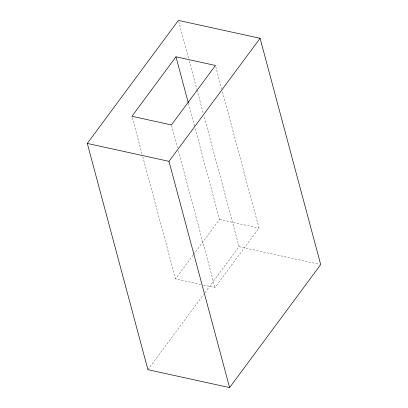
<?xml version="1.0" encoding="UTF-8"?>
<svg xmlns="http://www.w3.org/2000/svg" width="408" height="408" viewBox="0 0 408 408"><rect width="100%" height="100%" fill="white"/><g stroke="black" fill="none" stroke-linecap="round" stroke-linejoin="round"><path stroke-width="0.31" stroke-dasharray="2.04 1.53" d="M200.797 284.442L175.511 278.899L193.198 255.01M193.576 254.505L219.54 219.438L194.876 127.383M147.925 369.694L203.49 294.647M205.005 292.607L239.022 246.661L203.934 115.699M203.266 284.983L214.985 287.553L259.014 228.092L222.181 90.627M219.54 219.438L259.014 228.092M239.022 246.661L319.459 264.292M215.766 66.693L222.013 90.015M178.73 21.629L188.613 58.517M189.271 60.981L196.85 89.26M197.013 89.877L203.276 113.24M188.46 103.454L194.708 126.771M171.574 125.542L177.495 147.635M178.316 150.705L214.985 287.553M132.263 117.504L142.132 154.321M142.79 156.779L175.511 278.899"/><path stroke-width="0.61" d="M87.302 143.432L178.398 20.4L260.075 38.306L320.698 264.568L229.602 387.6L147.925 369.694L87.302 143.432L168.978 161.339L229.602 387.6M175.965 56.814L131.937 116.275L171.411 124.93L215.439 65.464L175.965 56.814L188.297 102.836M168.978 161.339L260.075 38.306"/></g></svg>
